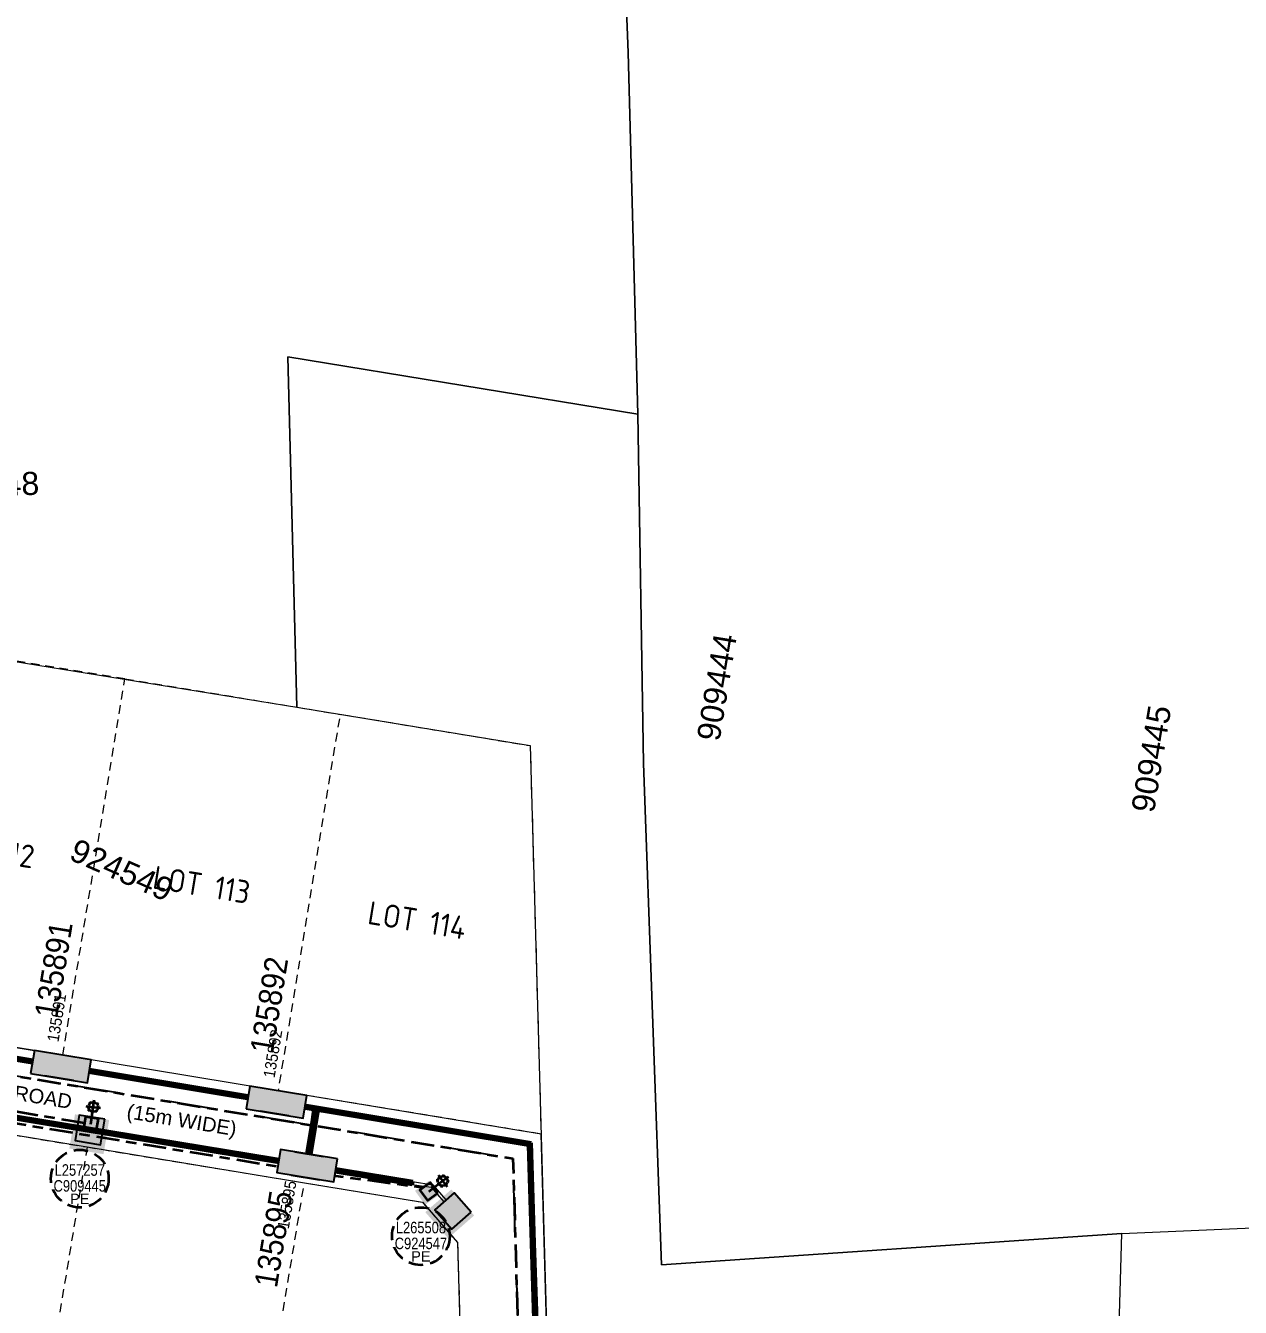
# Model space of a CAD drawing. Header units: metres. Extents: x 301573 to 308964, y 6278036 to 6284182.
# Drawn here: x 302959.6 to 303170, y 6282940.3 to 6283162.5 of the extents above; entities that cross this region are included whole.
import ezdxf
from ezdxf.enums import TextEntityAlignment as Align

# ---------------------------------------------------------------- set-up
doc = ezdxf.new("R2010")
doc.units = ezdxf.units.M
for name, pattern in [('Cable Exist UG', [8.2, 4, -1.2, 1.8, -1.2]), ('Dash', [5, 3, -2]), ('DASHED', [0.75, 0.5, -0.25]), ('DOT', [6.35, 0, -6.35]), ('IE Trench LV', [5.5, 4, -1.5])]:
    doc.linetypes.add(name, pattern=pattern)
doc.layers.get('0').update_dxf_attribs({"color": 6})
doc.layers.add('_User Miscellaneous2', color=31, linetype='Continuous', lineweight=13, transparency=0.3)
for name, color, linetype, lineweight in [('_User_LV_Exist', 5, 'Continuous', 35), ('_User_SL_Exist', 4, 'Continuous', 35), ('Cadastre Developer_SP_NEW', 70, 'Continuous', 15), ('Cadastre Land Parcels_SP_EXT', 95, 'Continuous', 15), ('Cadastre Roads_SP_EXT', 46, 'Continuous', 15), ('Cadastre Roads_SP_NEW', 42, 'Continuous', 15)]:
    doc.layers.add(name, color=color, linetype=linetype, lineweight=lineweight)
for name, color, linetype in [('Duct_SP_NEW', 2, 'Continuous'), ('Equip_SP_SL_EXT', 7, 'Continuous'), ('Mains_HV_New_U72', 2, 'Cable x'), ('SupportsUG_SP_LV_EXT', 7, 'Continuous'), ('SupportsUG_SP_LV_NEW', 2, 'Continuous'), ('SupportsUG_SP_LV_SL_NEW', 2, 'Continuous'), ('Trench_SP_NEW', 2, 'Continuous'), ('UG_Details_SP_MISC', 7, 'Continuous')]:
    doc.layers.add(name, color=color, linetype=linetype)
doc.layers.get('0').freeze()
doc.styles.add('DevPlan', font='isocp.shx', dxfattribs={"height": 2})
doc.styles.add('ieISOCP', font='arial.ttf', dxfattribs={"height": 1.5})
doc.styles.add('SL_LABEL', font='arial.ttf', dxfattribs={"height": 2})
doc.styles.get("Standard").update_dxf_attribs({"font": 'arial.ttf'})
doc.linetypes.add('Cable 5', pattern='A,7,-1,["o",Standard,S=2,R=0,X=-1,Y=-0.7],-1e-05,["o",Standard,S=2,R=0,X=-0.2,Y=-0.7],-1.2', length=9.20001)
doc.linetypes.add('Cable New UG', pattern='A,7,-0.25,["x",Standard,S=2,R=0,X=0.2,Y=-0.8],-2.1', length=9.35)
doc.linetypes.add('Cable x', pattern='A,5,-0.25,["x",Standard,S=2,R=0,X=0,Y=-0.8],-1.5', length=6.75)

# ---------------------------------------------------------------- blocks, each defined once
blk = doc.blocks.new('*U290')
at = {"flags": 9}
for tag, p in [('LRATECODE', (-7.4, 0)), ('LOUTREACHVOCAB', (-7.2, 0)), ('LOUTREACH', (-7, 0)), ('LANTNUMBER', (-6.6, 0)), ('LNEW', (-6.4, 0)), ('LMASTVOCAB', (-6.2, 0)), ('LMAST', (-6, 0)), ('LLAMPVOCAB', (-5.8, 0)), ('LLAMP', (-5.6, 0)), ('LEXIST', (-5.4, 0)), ('LCHARGE3PERCENT', (-5.2, 0)), ('LCHARGE3', (-5, 0)), ('LCHARGE2PERCENT', (-4.8, 0)), ('LCHARGE2', (-4.6, 0)), ('LCHARGE1PERCENT', (-4.4, 0)), ('LCHARGE1', (-4.2, 0)), ('LCATEGORY', (-4, 0)), ('LBRACKETVOCAB', (-3.8, 0)), ('LBRACKET', (-3.6, 0)), ('LKINGHEIGHT', (-3.4, 0)), ('CREPLACE', (-3.2, 0)), ('CREMOVE', (-3, 0)), ('CNUMBER', (-2.8, 0)), ('CNEW', (-2.6, 0)), ('CEXIST', (-2.4, 0)), ('USAGE', (-2.2, 0)), ('STATE', (-2, 0)), ('OWNED_BY', (-1.8, 0)), ('ORIENTATION', (-1.6, 0)), ('OPERATING_VOLTAGE', (-1.4, 0)), ('NO_PHASES', (-1.2, 0)), ('LANTERN_TYPE', (-1, 0)), ('LANTERN_PURPOSE', (-0.8, 0)), ('CONTROL_TYPE', (-0.6, 0)), ('CONSTRUCTED_VOLTAGE', (-0.4, 0))]:
    blk.add_attdef(tag, text='', height=0.001, rotation=270, dxfattribs=at).set_placement(p, align=Align.MIDDLE_LEFT)
at = {"style": 'SL_LABEL', "flags": 9}
blk.add_attdef('STREET_CODE', text='', height=0.001, rotation=270, dxfattribs=at).set_placement((0, 0), align=Align.MIDDLE_LEFT)
at = {"flags": 1}
blk.add_attdef('Z', (0, 0), '', height=0.001, rotation=270, dxfattribs=at)
at = {"width": 0.9}
blk.add_attdef('LNUMBER', text='', height=1, dxfattribs=at).set_placement((7, -1), align=Align.MIDDLE_LEFT)
at = {"flags": 9}
for tag, p in [('LREMOVE', (0, -7.6)), ('LREPLACE', (0, -7.8)), ('LTYPE', (0, -8)), ('LTYPEVOCAB', (0, -8.2)), ('LEGEND', (0, -8.4)), ('SUBURB', (0, -8.6)), ('STREETNAME', (0, -8.8)), ('LOCATION', (0, -9)), ('NOTES', (0, -9.2)), ('MAINTAINED_BY', (0, -9.86))]:
    blk.add_attdef(tag, text='', height=0.001, dxfattribs=at).set_placement(p, align=Align.MIDDLE_LEFT)
blk.add_attdef('OPERATED_BY', (0, -9.61), '', height=0.001, dxfattribs=at)
blk.add_wipeout([(-7.58, 8.39), (-6.61, 7.63), (-6.13, 6.49), (-6.89, 5.52), (-8.02, 5.04), (-8.99, 5.8), (-9.48, 6.93), (-8.72, 7.9)])
for p, q in [((-9.48, 6.93), (-7.8, 6.71)), ((-8.99, 5.8), (-8.7, 6.03)), ((-8.72, 7.9), (-8.49, 7.6)), ((-8.33, 2.75), (-7.8, 6.71)), ((-7.8, 6.71), (-7.58, 8.39)), ((-7.8, 6.71), (-6.13, 6.49)), ((-6.61, 7.63), (-6.91, 7.4)), ((-6.89, 5.52), (-7.12, 5.82))]:
    blk.add_line(p, q)
blk.add_circle((-7.8, 6.71), 1.12)
blk = doc.blocks.new('*U284')
at = {"width": 0.9}
blk.add_attdef('ASSET_NUM', text='', height=2, dxfattribs=at).set_placement((4, 2), align=Align.MIDDLE_LEFT)
for tag, p, flags in [('SUBURB', (-2, 0), 1), ('STREETNAME', (-1.8, 0), 9), ('PARENT', (-1.6, 0), 9), ('NOTES', (-1.4, 0), 9), ('LOCATION', (-1.2, 0), 9), ('LEGEND', (-1, 0), 9), ('USAGE', (-0.8, 0), 9), ('SUPPORT_TYPE', (-0.6, 0), 9), ('STATE', (-0.4, 0), 9), ('OWNED_BY', (-0.2, 0), 9)]:
    blk.add_attdef(tag, p, '', height=0.2, rotation=270, dxfattribs=dict(flags=flags))
blk.add_wipeout([(1, 2.5), (1, -2.5), (-1, -2.5), (-1, 2.5)])
at = {"layer": 'SupportsUG_SP_LV_EXT'}
h = blk.add_hatch(color=256, dxfattribs=at)
h.dxf.hatch_style = 1
h.paths.add_polyline_path([(-1, 2.5), (-1, -1.25), (-1, 1.25), (-1, -2.5), (1, -2.5), (1, 2.5)])
blk.add_lwpolyline([(-1, 2.5), (-1, -1.25), (-1, 1.25), (-1, -2.5), (1, -2.5), (1, 2.5)], close=True)
blk = doc.blocks.new('*U317')
at = {"linetype": 'DASHED', "ltscale": 5}
blk.add_circle((0, 0), 5, dxfattribs=at)
at = {"insert": (0, -2.6), "char_height": 1.8, "attachment_point": 2}
blk.add_mtext('PE', dxfattribs=at)
at = {"width": 0.8}
blk.add_attdef('SNUMBER', text='', height=1.8, dxfattribs=at).set_placement((0, 0.5), align=Align.CENTER)
at = {"flags": 1}
blk.add_attdef('Z', (0, 0), '', height=0.2, dxfattribs=at)
at = {"width": 0.8}
blk.add_attdef('CNUMBER', text='', height=1.8, dxfattribs=at).set_placement((0, -0.25), align=Align.TOP_CENTER)
blk = doc.blocks.new('*U261')
at = {"layer": 'Equip_SP_SL_EXT'}
h = blk.add_hatch(color=256, dxfattribs=at)
h.dxf.hatch_style = 1
h.paths.add_polyline_path([(-1.12, 1.5), (-1.12, -1.5), (1.88, -1.5), (1.88, 1.5)])
blk.add_lwpolyline([(-1.12, 1.12), (-1.12, -1.12), (1.12, -1.12), (1.12, 1.12)], close=True)
at = {"width": 0.9, "flags": 8}
blk.add_attdef('ASSET_NUM', text='', height=1.5, dxfattribs=at).set_placement((-50.25, 89.01), align=Align.MIDDLE_LEFT)
at = {"flags": 1}
blk.add_attdef('Z', (-55.01, 86.15), '', height=0.15, rotation=270, dxfattribs=at)
at = {"flags": 9}
for tag, p in [('NOTES', (-54.75, 86.15)), ('SUBURB', (-54.6, 86.15)), ('STREETNAME', (-54.45, 86.15)), ('LOCATION', (-54.3, 86.15)), ('LEGEND', (-54.15, 86.15)), ('USAGE', (-54, 86.15)), ('STATE', (-53.85, 86.15)), ('OWNED_BY', (-53.7, 86.15)), ('COLUMN_TYPE', (-53.55, 86.15)), ('STREET_CODE', (-53.4, 86.15)), ('STRUCTURE_PLANT_NUMBER', (-53.23, 86.15))]:
    blk.add_attdef(tag, text='', height=0.15, rotation=270, dxfattribs=at).set_placement(p, align=Align.MIDDLE_LEFT)
blk = doc.blocks.new('*U263')
at = {"layer": 'Equip_SP_SL_EXT'}
h = blk.add_hatch(color=256, dxfattribs=at)
h.dxf.hatch_style = 1
h.paths.add_polyline_path([(-1.12, 1.5), (-1.12, -1.5), (1.88, -1.5), (1.88, 1.5)])
blk.add_lwpolyline([(-1.12, 1.12), (-1.12, -1.12), (1.12, -1.12), (1.12, 1.12)], close=True)
at = {"width": 0.9, "flags": 8}
blk.add_attdef('ASSET_NUM', text='', height=1.5, dxfattribs=at).set_placement((-50.75, 89.02), align=Align.MIDDLE_LEFT)
at = {"flags": 1}
blk.add_attdef('Z', (-55.52, 86.16), '', height=0.15, rotation=270, dxfattribs=at)
at = {"flags": 9}
for tag, p in [('NOTES', (-55.25, 86.16)), ('SUBURB', (-55.1, 86.16)), ('STREETNAME', (-54.95, 86.16)), ('LOCATION', (-54.8, 86.16)), ('LEGEND', (-54.65, 86.16)), ('USAGE', (-54.5, 86.16)), ('STATE', (-54.35, 86.16)), ('OWNED_BY', (-54.2, 86.16)), ('COLUMN_TYPE', (-54.05, 86.16)), ('STREET_CODE', (-53.9, 86.16)), ('STRUCTURE_PLANT_NUMBER', (-53.73, 86.16))]:
    blk.add_attdef(tag, text='', height=0.15, rotation=270, dxfattribs=at).set_placement(p, align=Align.MIDDLE_LEFT)
blk = doc.blocks.new('*U264')
at = {"layer": 'Equip_SP_SL_EXT'}
h = blk.add_hatch(color=256, dxfattribs=at)
h.dxf.hatch_style = 1
h.paths.add_polyline_path([(-1.12, 1.5), (-1.12, -1.5), (1.88, -1.5), (1.88, 1.5)])
blk.add_lwpolyline([(-1.12, 1.12), (-1.12, -1.12), (1.12, -1.12), (1.12, 1.12)], close=True)
at = {"width": 0.9, "flags": 8}
blk.add_attdef('ASSET_NUM', text='', height=1.5, dxfattribs=at).set_placement((-50.25, 89.45), align=Align.MIDDLE_LEFT)
at = {"flags": 1}
blk.add_attdef('Z', (-55.01, 86.59), '', height=0.15, rotation=270, dxfattribs=at)
at = {"flags": 9}
for tag, p in [('NOTES', (-54.75, 86.59)), ('SUBURB', (-54.6, 86.59)), ('STREETNAME', (-54.45, 86.59)), ('LOCATION', (-54.3, 86.59)), ('LEGEND', (-54.15, 86.59)), ('USAGE', (-54, 86.59)), ('STATE', (-53.85, 86.59)), ('OWNED_BY', (-53.7, 86.59)), ('COLUMN_TYPE', (-53.55, 86.59)), ('STREET_CODE', (-53.4, 86.59)), ('STRUCTURE_PLANT_NUMBER', (-53.22, 86.59))]:
    blk.add_attdef(tag, text='', height=0.15, rotation=270, dxfattribs=at).set_placement(p, align=Align.MIDDLE_LEFT)
blk = doc.blocks.new('*U279')
at = {"layer": 'Equip_SP_SL_EXT'}
h = blk.add_hatch(color=256, dxfattribs=at)
h.dxf.hatch_style = 1
h.paths.add_polyline_path([(-1.12, 1.5), (-1.12, -1.5), (1.88, -1.5), (1.88, 1.5)])
blk.add_lwpolyline([(-1.12, 1.12), (-1.12, -1.12), (1.12, -1.12), (1.12, 1.12)], close=True)
at = {"width": 0.9, "flags": 8}
blk.add_attdef('ASSET_NUM', text='', height=1.5, dxfattribs=at).set_placement((-50.75, 89.01), align=Align.MIDDLE_LEFT)
at = {"flags": 1}
blk.add_attdef('Z', (-55.52, 86.15), '', height=0.15, rotation=270, dxfattribs=at)
at = {"flags": 9}
for tag, p in [('NOTES', (-55.25, 86.15)), ('SUBURB', (-55.1, 86.15)), ('STREETNAME', (-54.95, 86.15)), ('LOCATION', (-54.8, 86.15)), ('LEGEND', (-54.65, 86.15)), ('USAGE', (-54.5, 86.15)), ('STATE', (-54.35, 86.15)), ('OWNED_BY', (-54.2, 86.15)), ('COLUMN_TYPE', (-54.05, 86.15)), ('STREET_CODE', (-53.9, 86.15)), ('STRUCTURE_PLANT_NUMBER', (-53.73, 86.15))]:
    blk.add_attdef(tag, text='', height=0.15, rotation=270, dxfattribs=at).set_placement(p, align=Align.MIDDLE_LEFT)
blk = doc.blocks.new('*U281')
at = {"layer": 'Equip_SP_SL_EXT'}
h = blk.add_hatch(color=256, dxfattribs=at)
h.dxf.hatch_style = 1
h.paths.add_polyline_path([(-1.12, 1.5), (-1.12, -1.5), (1.88, -1.5), (1.88, 1.5)])
blk.add_lwpolyline([(-1.12, 1.12), (-1.12, -1.12), (1.12, -1.12), (1.12, 1.12)], close=True)
at = {"width": 0.9, "flags": 8}
blk.add_attdef('ASSET_NUM', text='', height=1.5, dxfattribs=at).set_placement((-49.37, 93.3), align=Align.MIDDLE_LEFT)
at = {"flags": 1}
blk.add_attdef('Z', (-54.14, 90.44), '', height=0.15, rotation=270, dxfattribs=at)
at = {"flags": 9}
for tag, p in [('NOTES', (-53.87, 90.44)), ('SUBURB', (-53.72, 90.44)), ('STREETNAME', (-53.57, 90.44)), ('LOCATION', (-53.42, 90.44)), ('LEGEND', (-53.27, 90.44)), ('USAGE', (-53.12, 90.44)), ('STATE', (-52.97, 90.44)), ('OWNED_BY', (-52.82, 90.44)), ('COLUMN_TYPE', (-52.67, 90.44)), ('STREET_CODE', (-52.52, 90.44)), ('STRUCTURE_PLANT_NUMBER', (-52.35, 90.44))]:
    blk.add_attdef(tag, text='', height=0.15, rotation=270, dxfattribs=at).set_placement(p, align=Align.MIDDLE_LEFT)

msp = doc.modelspace()

# ---------------------------------------------------------------- linework, layer by layer
at = {"layer": '_User Miscellaneous2', "linetype": 'Dash', "ltscale": 0.5}
for p, q in [((302976.74865, 6283049.23922), (302939.40198, 6283055.39135)), ((302966.00026, 6282983.9908), (302976.74865, 6283049.23922)), ((302976.74865, 6283049.23922), (303014.09532, 6283043.08709)), ((302970.20318, 6282968.09629), (302959.55033, 6282903.42784)), ((302970.20318, 6282968.09629), (303007.84586, 6282961.8954))]:
    msp.add_line(p, q, dxfattribs=at)
at = {"layer": '_User Miscellaneous2', "linetype": 'Dash', "ltscale": 0.5, "flags": 128}
msp.add_lwpolyline([(303048.87759, 6282970.33839), (303003.34693, 6282977.83867), (303014.09532, 6283043.08709), (303046.97723, 6283037.67045)], close=True, dxfattribs=at)
at = {"layer": '_User_LV_Exist', "linetype": 'Cable Exist UG', "flags": 128}
for points in [[(303003.02185, 6282975.86526), (302896.41835, 6282993.48211)], [(302890.85867, 6282993.32846), (302890.57037, 6282991.57835), (303043.99589, 6282966.07516), (303045.11184, 6282926.53607)], [(303008.17094, 6282963.8688), (302865.78929, 6282987.32337)]]:
    msp.add_lwpolyline(points, dxfattribs=at)
at = {"layer": 'Cadastre Developer_SP_NEW'}
for p in [(302928.65359, 6282990.14292), (303003.34693, 6282977.83867)]:
    msp.add_line(p, (302966.00026, 6282983.9908), dxfattribs=at)
at = {"layer": 'Cadastre Land Parcels_SP_EXT', "linetype": 'Continuous'}
for points in [[(302639.03102, 6283174.33796), (302705.10002, 6283093.80599), (302748.47333, 6283086.84308), (302876.089, 6283065.47498), (303006.5394, 6283044.33178), (303005.01399, 6283105.03996), (303065.63596, 6283095.11199), (303063.98202, 6283157.82099), (303059.53703, 6283272.10803)], [(303059.53703, 6283272.10803), (303063.98202, 6283157.82099), (303065.63596, 6283095.11199), (303066.62104, 6283034.55203), (303069.758, 6282947.64801), (303149.50098, 6282953.12799), (303233.53304, 6282956.74601), (303240.09597, 6282957.15199), (303237.39397, 6283075.97596), (303272.94201, 6283077.73299), (303271.96196, 6283113.07098), (303267.84496, 6283261.75404)]]:
    msp.add_lwpolyline(points, dxfattribs=at)
at = {"layer": 'Duct_SP_NEW'}
for p, q in [((303008.00267, 6282965.92348), (303009.43302, 6282974.60646)), ((303008.98937, 6282965.76094), (303010.41972, 6282974.44392)), ((303009.43302, 6282974.60646), (303009.92637, 6282974.52519)), ((303010.41972, 6282974.44392), (303009.92637, 6282974.52519)), ((303008.00267, 6282965.92348), (303008.49602, 6282965.84221)), ((303008.98937, 6282965.76094), (303008.49602, 6282965.84221))]:
    msp.add_line(p, q, dxfattribs=at)
at = {"layer": 'UG_Details_SP_MISC', "lineweight": 50}
for p, q in [((302886.047, 6282995.13087), (302960.71619, 6282982.67763)), ((302886.12649, 6282995.60424), (302960.79492, 6282983.15113)), ((302960.71619, 6282982.67763), (302960.75556, 6282982.91438)), ((302960.79492, 6282983.15113), (302960.75556, 6282982.91438)), ((303008.42812, 6282966.79558), (303009.56389, 6282974.94627)), ((303008.90353, 6282966.72934), (303010.03929, 6282974.88003)), ((303009.56389, 6282974.94627), (303009.80159, 6282974.91315)), ((303010.03929, 6282974.88003), (303009.80159, 6282974.91315)), ((303008.42812, 6282966.79558), (303008.66582, 6282966.76246)), ((303008.90353, 6282966.72934), (303008.66582, 6282966.76246)), ((303046.69116, 6282968.42857), (303046.92492, 6282968.6331)), ((303046.69116, 6282968.42857), (303047.21928, 6282951.43117)), ((303047.15868, 6282968.83763), (303046.92492, 6282968.6331)), ((303047.15868, 6282968.83763), (303047.69904, 6282951.44607)), ((303026.54091, 6282961.61296), (303026.57992, 6282961.84976)), ((303026.61893, 6282962.08657), (303026.57992, 6282961.84976)), ((303047.21928, 6282951.43117), (303047.45916, 6282951.43862)), ((303047.21928, 6282951.43117), (303049.96017, 6282863.2151)), ((303047.69904, 6282951.44607), (303047.45916, 6282951.43862)), ((303047.69904, 6282951.44607), (303050.44118, 6282863.19018))]:
    msp.add_line(p, q, dxfattribs=at)
at = {"layer": 'UG_Details_SP_MISC', "lineweight": 0}
for p in [(303026.54337, 6282961.61256), (303026.61646, 6282962.08697)]:
    msp.add_line(p, (303026.57992, 6282961.84976), dxfattribs=at)

# ---------------------------------------------------------------- block references
at = {"layer": '_User_SL_Exist', "linetype": 'DOT', "ltscale": 10}
ref = msp.add_blockref('*U317', (302968.92548, 6282962.60476), dxfattribs=at)
ref.add_attrib('SNUMBER', 'L257257', dxfattribs={"layer": '0', "ltscale": 10, "height": 2, "width": 0.8}).set_placement((302968.92548, 6282963.10476), align=Align.CENTER)
ref.add_attrib('CNUMBER', 'C909445', dxfattribs={"ltscale": 10, "height": 2, "width": 0.8}).set_placement((302968.92548, 6282962.35476), align=Align.TOP_CENTER)
ref = msp.add_blockref('*U317', (303028.04746, 6282952.6341), dxfattribs=at)
ref.add_attrib('SNUMBER', 'L265508', dxfattribs={"layer": '0', "ltscale": 10, "height": 2, "width": 0.8}).set_placement((303028.04746, 6282953.1341), align=Align.CENTER)
ref.add_attrib('CNUMBER', 'C924547', dxfattribs={"ltscale": 10, "height": 2, "width": 0.8}).set_placement((303028.04746, 6282952.3841), align=Align.TOP_CENTER)

# ---------------------------------------------------------------- texts
at = {"layer": '_User Miscellaneous2', "char_height": 4, "attachment_point": 5, "rotation": 350.6456595, "style": 'DevPlan'}
for s, insert in [('LOT 112', (302952.70112, 6283019.69107)), ('LOT 113', (302990.04779, 6283013.53894)), ('LOT 114', (303027.39446, 6283007.38682))]:
    msp.add_mtext(s, dxfattribs=dict(at, insert=insert))

# ---------------------------------------------------------------- next in the draw order: block references
at = {"layer": '_User_LV_Exist', "linetype": 'Cable New UG', "lineweight": 50, "xscale": 0.75, "yscale": 0.75, "zscale": 0.75}
msp.add_blockref('*U290', (302977.10872, 6282969.99148), dxfattribs=at)
at = {"layer": '_User_LV_Exist', "linetype": 'Cable New UG', "lineweight": 50, "xscale": 0.7499999999999999, "yscale": 0.7499999999999999, "zscale": 0.7499999999999999, "rotation": 315}
msp.add_blockref('*U290', (303032.38331, 6282954.51018), dxfattribs=at)

# ---------------------------------------------------------------- next in the draw order: linework, layer by layer
at = {"layer": '_User Miscellaneous2', "linetype": 'Dash', "ltscale": 0.5}
msp.add_line((302932.5605, 6282974.29718), (302970.20318, 6282968.09629), dxfattribs=at)
at = {"layer": '_User Miscellaneous2', "linetype": 'Dash', "ltscale": 0.5, "flags": 128}
msp.add_lwpolyline([(303007.84586, 6282961.8954), (303028.31238, 6282958.52394), (303034.40186, 6282951.55109), (303036.36613, 6282881.95446), (302995.77855, 6282888.64046)], close=True, dxfattribs=at)
at = {"layer": '_User_SL_Exist', "linetype": 'Cable Exist UG', "flags": 128}
msp.add_lwpolyline([(302969.74493, 6282972.23586), (302935.56278, 6282977.8667), (302933.04812, 6282977.25728)], dxfattribs=at)
at = {"layer": 'Cadastre Roads_SP_EXT', "linetype": 'Continuous'}
msp.add_lwpolyline([(303066.62102, 6283034.55202), (303065.63597, 6283095.11201), (303005.01399, 6283105.03996), (303006.5394, 6283044.33178), (303046.97723, 6283037.67045), (303050.10317, 6282926.91455), (303148.90296, 6282933.20745), (303149.20297, 6282942.97604), (303149.501, 6282953.12803), (303069.758, 6282947.64804), (303066.62102, 6283034.55202)], close=True, dxfattribs=at)
at = {"layer": 'Cadastre Roads_SP_NEW', "linetype": 'Continuous', "flags": 128}
msp.add_lwpolyline([(302932.5605, 6282974.29718), (302970.20318, 6282968.09629), (303007.84586, 6282961.8954), (303028.31238, 6282958.52394), (303034.40186, 6282951.55109), (303036.36613, 6282881.95446), (303036.87453, 6282863.94144), (303032.28091, 6282831.10268), (303047.13628, 6282829.02466), (303051.90402, 6282863.10821), (303048.87759, 6282970.33839), (303003.34693, 6282977.83867), (302966.00026, 6282983.9908), (302928.65359, 6282990.14292)], dxfattribs=at)
at = {"layer": 'Mains_HV_New_U72', "linetype": 'Cable Exist UG', "ltscale": 2, "flags": 128}
for points in [[(303101.5609, 6282816.27799), (303100.3454, 6282814.53244), (303079.72331, 6282822.83286), (303046.5826, 6282837.33778), (303050.20067, 6282863.20264), (303046.92492, 6282968.6331), (302865.70067, 6282998.76752), (302867.81421, 6283012.15764)], [(303096.83845, 6282809.87529), (303098.30738, 6282812.11909), (303078.56154, 6282820.06658), (303043.29649, 6282835.50128), (303047.19418, 6282863.36503), (303044.00287, 6282966.07779), (302862.27345, 6282996.29621), (302840.47473, 6282999.90531)]]:
    msp.add_lwpolyline(points, dxfattribs=at)
at = {"layer": 'Trench_SP_NEW', "linetype": 'Cable Exist UG', "ltscale": 0.5, "flags": 128}
msp.add_lwpolyline([(302783.89925, 6282848.08992), (302805.82339, 6283003.94767), (302811.52181, 6283007.71516), (302853.68393, 6283000.76979), (303046.92492, 6282968.6331), (303050.20067, 6282863.20264), (303046.5826, 6282837.33778), (303048.19997, 6282836.62876)], dxfattribs=at)
at = {"layer": 'Trench_SP_NEW', "linetype": 'IE Trench LV', "flags": 128}
msp.add_lwpolyline([(302826.269, 6282994.84704), (302852.82924, 6282990.47176), (303026.57992, 6282961.84976)], dxfattribs=at)
at = {"layer": 'UG_Details_SP_MISC', "lineweight": 0}
for p, q in [((303026.54337, 6282961.61256), (303029.84565, 6282961.10383)), ((303026.61646, 6282962.08697), (303030.09193, 6282961.55155)), ((303029.84565, 6282961.10383), (303029.96879, 6282961.32769)), ((303029.84565, 6282961.10383), (303032.02516, 6282958.60816)), ((303030.09193, 6282961.55155), (303029.96879, 6282961.32769)), ((303030.09193, 6282961.55155), (303032.3867, 6282958.92389)), ((303032.02516, 6282958.60816), (303032.20593, 6282958.76603)), ((303032.3867, 6282958.92389), (303032.20593, 6282958.76603))]:
    msp.add_line(p, q, dxfattribs=at)

# ---------------------------------------------------------------- next in the draw order: block references
at = {"layer": '_User_SL_Exist'}
for name, p, rotation in [('*U261', (302970.86464, 6282972.05141), 260.6456595100925), ('*U263', (303029.42467, 6282960.382), 215.6456595100925)]:
    msp.add_blockref(name, p, dxfattribs=dict(at, rotation=rotation))
at = {"layer": 'SupportsUG_SP_LV_SL_NEW'}
ref = msp.add_blockref('*U263', (303033.61674, 6282957.01087), dxfattribs=dict(at, xscale=2, yscale=2, zscale=2, rotation=221.131163089249))
ref.add_attrib('ASSET_NUM', '924547', dxfattribs={"layer": '0', "height": 4, "rotation": 41.1311631}).set_placement((303213.26213, 6282880.60745), align=Align.MIDDLE_LEFT)

# ---------------------------------------------------------------- next in the draw order: texts
at = {"layer": '_User_SL_Exist', "linetype": 'Cable 5', "insert": (302937.32124, 6282982.15633), "char_height": 2.5, "attachment_point": 1, "rotation": 350.6456595, "style": 'ieISOCP'}
msp.add_mtext_dynamic_manual_height_columns('PROPOSED ROAD          (15m WIDE)', width=70.1646284, gutter_width=7.5, heights=[0], dxfattribs=at)

# ---------------------------------------------------------------- next in the draw order: block references
at = {"layer": '_User_LV_Exist'}
for p, rotation, values in [((302965.57505, 6282982.0971), 80.64565951532589, {'ASSET_NUM': '135891'}), ((303003.02185, 6282975.86526), 80.64565951394194, {'ASSET_NUM': '135892'})]:
    msp.add_blockref('*U284', p, dxfattribs=dict(at, rotation=rotation)).add_auto_attribs(values)
ref = msp.add_blockref('*U284', (303008.17094, 6282963.8688), dxfattribs=dict(at, rotation=260.6456595175707))
ref.add_attrib('ASSET_NUM', '135895', dxfattribs={"layer": '0', "height": 2, "rotation": 80.6456595, "width": 0.9}).set_placement((303004.15357, 6282953.93921), align=Align.MIDDLE_LEFT)

# ---------------------------------------------------------------- next in the draw order: linework, layer by layer
at = {"layer": '_User_SL_Exist', "linetype": 'Cable Exist UG', "flags": 128}
msp.add_lwpolyline([(303010.63769, 6282963.46245), (303028.46159, 6282961.07572)], dxfattribs=at)
at = {"layer": 'UG_Details_SP_MISC', "lineweight": 50}
for p, q in [((302827.51871, 6282994.39794), (303026.54091, 6282961.61296)), ((302827.59673, 6282994.87156), (303026.61893, 6282962.08657)), ((302960.71619, 6282982.67763), (303046.69116, 6282968.42857)), ((302960.79492, 6282983.15113), (303047.15868, 6282968.83763))]:
    msp.add_line(p, q, dxfattribs=at)

# ---------------------------------------------------------------- next in the draw order: block references
at = {"layer": '_User_SL_Exist'}
ref = msp.add_blockref('*U264', (303039.72069, 6282838.93113), dxfattribs=dict(at, rotation=358.6648585359455))
ref.add_attrib('ASSET_NUM', '266515', dxfattribs={"layer": '0', "height": 2.5, "rotation": 358.6648585}).set_placement((302837.52752, 6283197.42833), align=Align.MIDDLE_LEFT)
at = {"layer": 'SupportsUG_SP_LV_SL_NEW'}
ref = msp.add_blockref('*U281', (303047.81777, 6282901.65831), dxfattribs=dict(at, xscale=1.999999999999999, yscale=1.999999999999999, zscale=1.999999999999999, rotation=1.616666666676993))
ref.add_attrib('ASSET_NUM', '924548', dxfattribs={"layer": '0', "height": 4, "rotation": 1.6166666}).set_placement((302943.27181, 6283082.62882), align=Align.MIDDLE_LEFT)
ref = msp.add_blockref('*U279', (302895.41511, 6282983.45658), dxfattribs=dict(at, xscale=2, yscale=2, zscale=2, rotation=260.6456595100925))
ref.add_attrib('ASSET_NUM', '909444', dxfattribs={"layer": '0', "height": 4, "rotation": 80.6456595}).set_placement((303077.80639, 6283038.58846), align=Align.MIDDLE_LEFT)
ref = msp.add_blockref('*U279', (302970.70047, 6282971.0548), dxfattribs=dict(at, xscale=2, yscale=2, zscale=2, rotation=260.6456595100925))
ref.add_attrib('ASSET_NUM', '909445', dxfattribs={"layer": '0', "height": 4, "rotation": 80.6456595}).set_placement((303153.09175, 6283026.18668), align=Align.MIDDLE_LEFT)
ref = msp.add_blockref('*U264', (303045.44347, 6282838.58811), dxfattribs=dict(at, xscale=2, yscale=2, zscale=2, rotation=352.0369113215145))
ref.add_attrib('ASSET_NUM', '924549', dxfattribs={"layer": '0', "height": 4, "rotation": 336.3284407}).set_placement((302967.65884, 6283019.85201), align=Align.MIDDLE_LEFT)

# ---------------------------------------------------------------- next in the draw order: block references
at = {"layer": 'SupportsUG_SP_LV_NEW', "xscale": 2, "yscale": 2, "zscale": 2}
for p, rotation, values in [((302965.67518, 6282982.01739), 80.64565951532589, {'ASSET_NUM': '135891'}), ((303003.02185, 6282975.86526), 80.64565951394194, {'ASSET_NUM': '135892'})]:
    msp.add_blockref('*U284', p, dxfattribs=dict(at, rotation=rotation)).add_auto_attribs(values)
at = {"layer": 'SupportsUG_SP_LV_NEW'}
ref = msp.add_blockref('*U284', (303008.33348, 6282964.85551), dxfattribs=dict(at, xscale=2, yscale=2, zscale=2, rotation=260.6456595175707))
ref.add_attrib('ASSET_NUM', '135895', dxfattribs={"layer": '0', "height": 4, "rotation": 80.6456595, "width": 0.9}).set_placement((303001.11364, 6282943.8648), align=Align.MIDDLE_LEFT)

doc.saveas('drawing.dxf')
